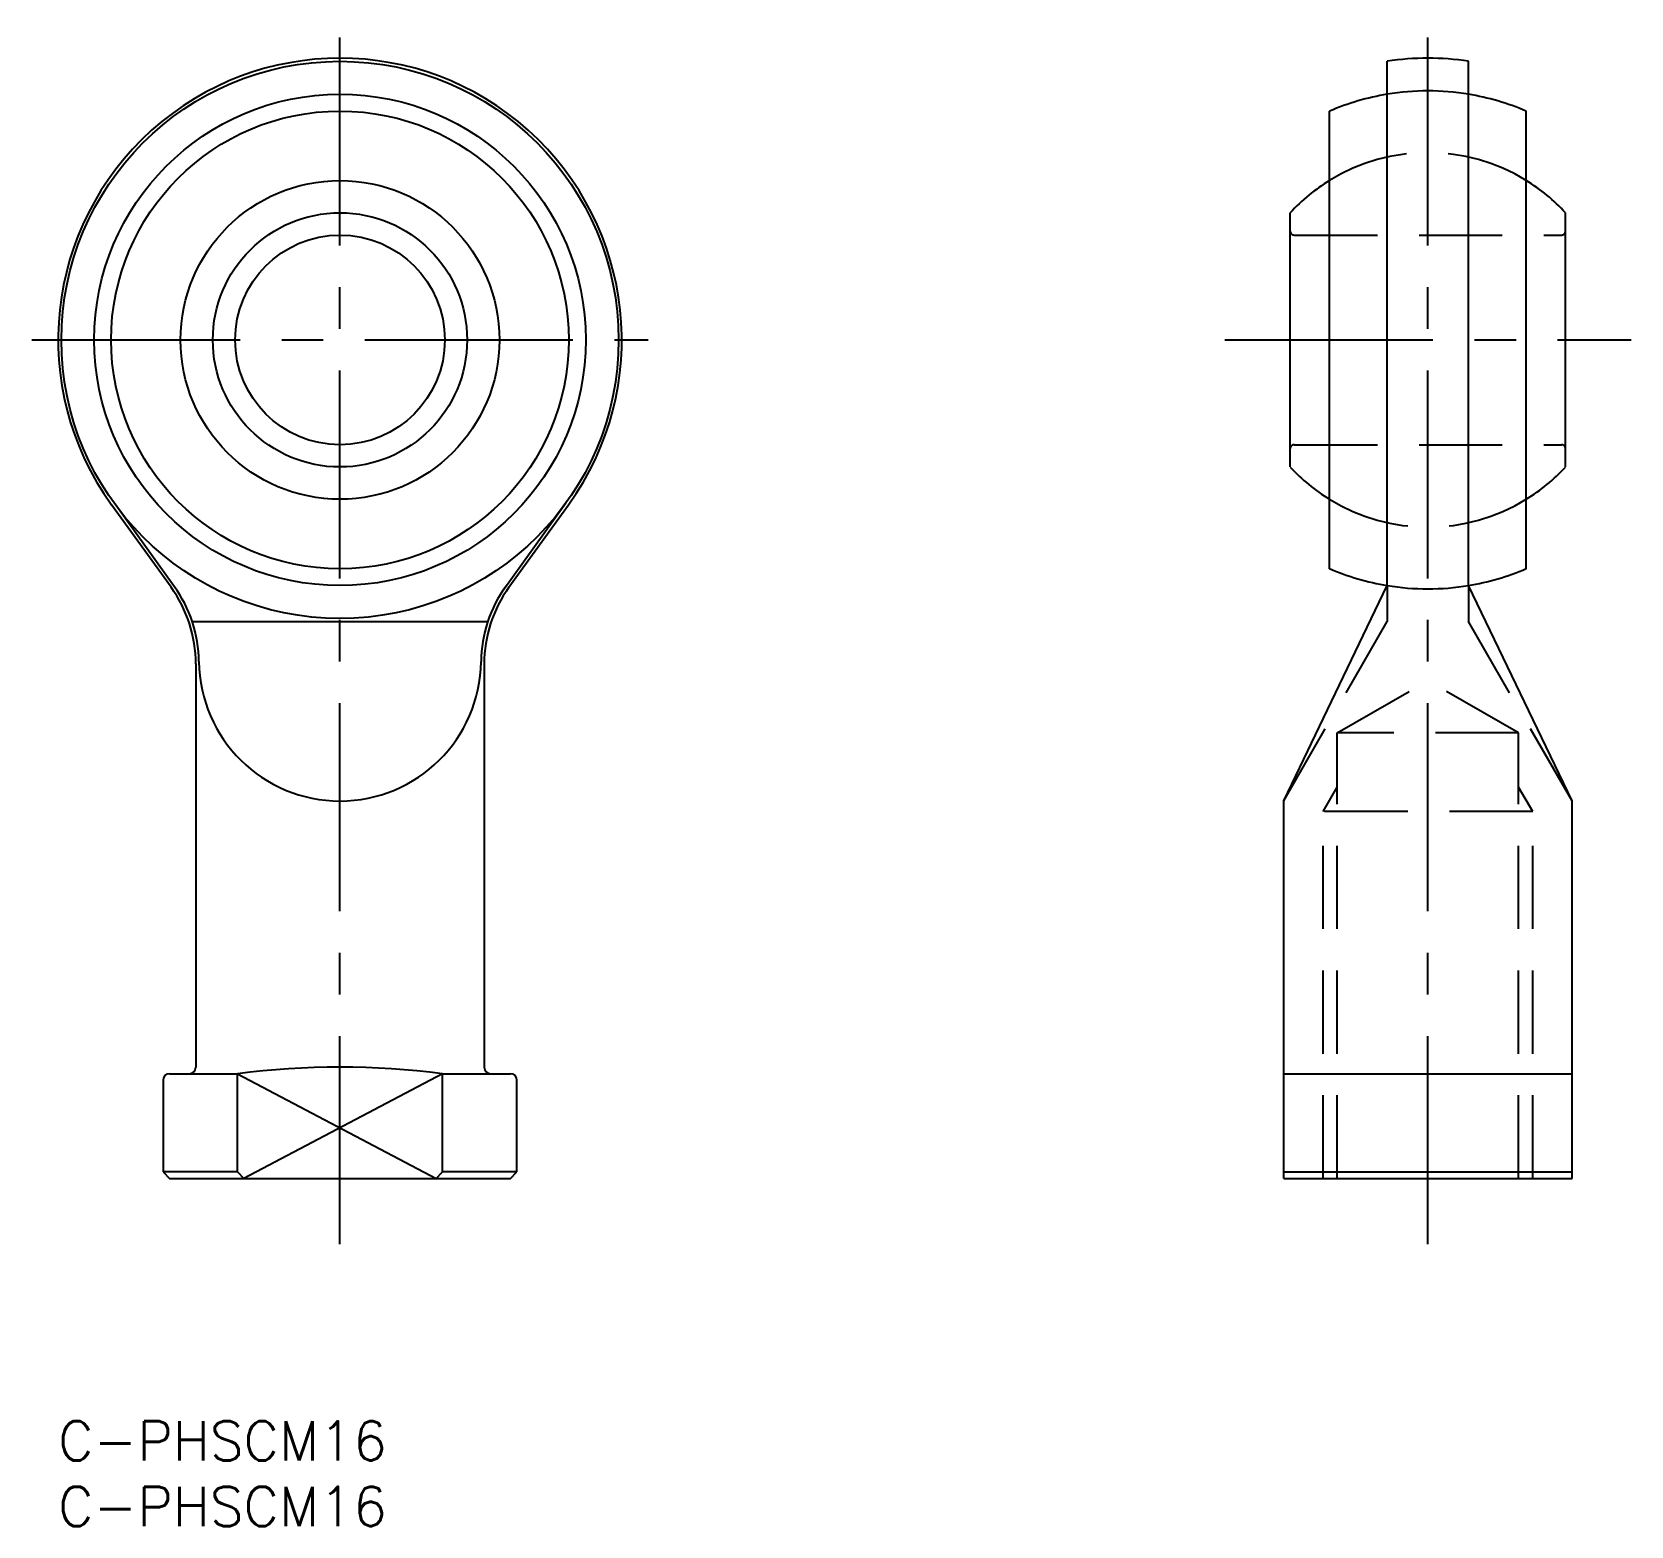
# Model space of a CAD drawing. Extents: x -2 to 120, y -8 to 106.
import ezdxf
from ezdxf.enums import TextEntityAlignment as Align

# ---------------------------------------------------------------- set-up
doc = ezdxf.new("R2010")
doc.units = 0
doc.header["$LTSCALE"] = 0.5
doc.linetypes.add('CENTER', pattern=[50.8, 31.75, -6.35, 6.35, -6.35])
doc.linetypes.add('DASHED', pattern=[19.05, 12.7, -6.35])
doc.layers.get('0').update_dxf_attribs({"linetype": 'CONTINUOUS'})
doc.layers.add('CENTER', color=1, linetype='CENTER')
doc.styles.get("Standard").update_dxf_attribs({"font": 'txt.shx', "height": 3, "bigfont": 'bigfont.shx'})

msp = doc.modelspace()

# ---------------------------------------------------------------- linework, layer by layer
at = {"color": 7, "linetype": 'CONTINUOUS'}
for p, q in [((101.4, 63.77), (101.4, 103.78)), ((107.6, 63.77), (107.6, 103.78)), ((97, 65.06), (97, 99.98)), ((112, 65.06), (112, 99.98)), ((94, 72.82), (94, 92.22)), ((115, 72.82), (115, 92.22)), ((8.61, 63.64), (4.06, 69.94)), ((9.06, 63.43), (4.26, 70.08)), ((33.94, 63.43), (38.74, 70.08)), ((34.39, 63.64), (38.94, 69.94)), ((93.5, 47.34), (101.4, 63.77)), ((115.5, 47.34), (107.6, 63.77)), ((10.23, 61.02), (32.77, 61.02)), ((10.5, 57.79), (10.5, 27.02)), ((32.5, 57.79), (32.5, 27.02)), ((93.5, 18.52), (93.5, 47.34)), ((115.5, 18.52), (115.5, 47.34)), ((8, 26.02), (8, 19.02)), ((8.5, 26.52), (13.67, 26.52)), ((13.67, 19.02), (13.67, 26.52)), ((29.33, 26.52), (34.5, 26.52)), ((29.33, 19.02), (29.33, 26.52)), ((35, 19.02), (35, 26.02)), ((93.5, 26.52), (115.5, 26.52)), ((8, 19.02), (8.5, 18.52)), ((13.67, 19.02), (8, 19.02)), ((8.5, 18.52), (34.5, 18.52)), ((13.67, 19.02), (14.17, 18.52)), ((28.83, 18.52), (29.33, 19.02)), ((35, 19.02), (29.33, 19.02)), ((34.5, 18.52), (35, 19.02)), ((93.5, 19.02), (115.5, 19.02)), ((93.5, 18.52), (115.5, 18.52))]:
    msp.add_line(p, q, dxfattribs=at)
at = {"color": 3, "linetype": 'DASHED'}
for p, q in [((94.3, 90.52), (114.7, 90.52)), ((94.3, 74.52), (114.7, 74.52)), ((101.4, 63.77), (101.4, 61.02)), ((107.6, 63.77), (107.6, 61.02)), ((93.5, 47.34), (101.4, 61.02)), ((115.5, 47.34), (107.6, 61.02)), ((97.58, 52.52), (104.5, 56.51)), ((111.42, 52.52), (104.5, 56.51)), ((111.42, 52.52), (97.58, 52.52)), ((97.58, 18.52), (97.58, 52.52)), ((111.42, 18.52), (111.42, 52.52)), ((96.5, 46.52), (97.58, 48.39)), ((112.5, 46.52), (111.42, 48.39)), ((112.5, 46.52), (96.5, 46.52)), ((96.5, 18.52), (96.5, 46.52)), ((112.5, 18.52), (112.5, 46.52))]:
    msp.add_line(p, q, dxfattribs=at)
at = {"color": 3, "linetype": 'CONTINUOUS'}
for p, q in [((13.67, 26.52), (28.83, 18.52)), ((29.33, 26.52), (14.17, 18.52))]:
    msp.add_line(p, q, dxfattribs=at)
at = {"color": 7, "linetype": 'CONTINUOUS'}
for radius in [21.26, 18.75, 17.46, 12.16, 9.7, 8]:
    msp.add_circle((21.5, 82.52), radius, dxfattribs=at)
for centre, radius, start, end in [((21.5, 82.52), 21.5, 324.1911, 215.8089), ((104.5, 84.02), 20, 81.0832, 98.9168), ((104.5, 82.52), 19, 99.3902, 113.2496), ((104.5, 82.52), 19, 66.7504, 80.6098), ((104.5, 82.5), 14.31, 121.608, 137.2015), ((104.5, 82.5), 14.31, 42.7985, 58.392), ((104.5, 82.54), 14.31, 222.7985, 238.392), ((104.5, 82.54), 14.31, 301.608, 317.2015), ((104.5, 82.52), 19, 246.7504, 260.6098), ((104.5, 82.52), 19, 279.3902, 293.2496), ((0.5, 57.79), 10, 0, 35.8089), ((0.74, 57.86), 10, 0.6335, 35.8089), ((42.26, 57.86), 10, 144.1911, 179.3665), ((42.5, 57.79), 10, 144.1911, 180), ((21.5, 58.09), 10.76, 180.6335, 359.3665), ((10, 27.02), 0.5, 270, 0), ((21.5, -34.48), 61.5, 82.689, 97.311), ((33, 27.02), 0.5, 180, 270), ((8.5, 26.02), 0.5, 90, 180), ((34.5, 26.02), 0.5, 0, 90)]:
    msp.add_arc(centre, radius, start, end, dxfattribs=at)
at = {"color": 3, "linetype": 'DASHED'}
for centre, radius, start, end in [((104.5, 82.52), 19, 80.6098, 99.3902), ((104.5, 82.5), 14.31, 58.392, 121.608), ((94.3, 90.82), 0.3, 180, 270), ((114.7, 90.82), 0.3, 270, 0), ((94.3, 74.22), 0.3, 90, 180), ((114.7, 74.22), 0.3, 0, 90), ((104.5, 82.54), 14.31, 238.392, 301.608), ((104.5, 82.52), 19, 260.6098, 279.3902)]:
    msp.add_arc(centre, radius, start, end, dxfattribs=at)
at = {"layer": 'CENTER', "color": 1, "linetype": 'CENTER'}
for p, q in [((21.5, 13.52), (21.5, 106.02)), ((104.5, 13.52), (104.5, 106.02)), ((-2, 82.52), (45, 82.52)), ((89, 82.52), (120, 82.52))]:
    msp.add_line(p, q, dxfattribs=at)

# ---------------------------------------------------------------- texts
at = {"color": 7, "linetype": 'CONTINUOUS'}
for p in [(0, 0), (0, -5)]:
    msp.add_text('C-PHSCM16', height=3, dxfattribs=at).set_placement(p, align=Align.TOP_LEFT)

doc.saveas('drawing.dxf')
